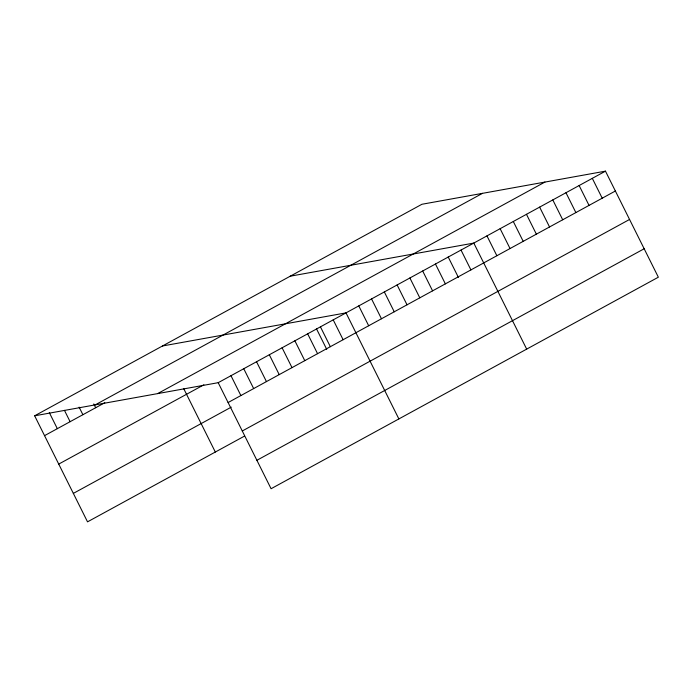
<?xml version="1.0" encoding="UTF-8"?>
<svg xmlns="http://www.w3.org/2000/svg" width="693" height="693" viewBox="0 0 693 693"><rect width="100%" height="100%" fill="white"/><g stroke="black" fill="none" stroke-linecap="round" stroke-linejoin="round"><path stroke-width="1.04" d="M34.65 415.8L421.924 204.27L605.474 171.154L658.35 277.2L271.076 488.73L218.2 382.683L34.65 415.8L87.526 521.846L244.534 436.079M95.218 404.868L482.501 193.338M44.551 435.646L104.799 402.746M157.632 393.615L544.906 182.086M58.732 464.093L203.872 384.814M218.2 382.683L605.474 171.154M228.101 402.538L615.375 191.008M73.337 493.399L231.263 407.137M242.281 430.985L629.556 219.456M256.895 460.291L644.169 248.761M290.254 276.186L473.804 243.078L526.68 349.125M162.448 345.989L346.006 312.881L398.873 418.927M592.307 178.352L602.208 198.198M579.14 185.542L589.041 205.397M565.973 192.732L575.874 212.586M552.806 199.922L562.707 219.776M539.639 207.12L549.54 226.966M526.472 214.31L536.373 234.165M513.305 221.5L523.206 241.355M500.138 228.69L510.039 248.544M486.971 235.889L496.872 255.734M461.027 250.06L470.919 269.906M448.215 257.008L458.402 277.425M435.464 264.016L445.365 283.87M422.687 270.998L432.579 290.852M409.901 277.98L419.802 297.834M397.124 284.962L407.025 304.816M384.346 291.944L394.239 311.789M371.561 298.926L381.462 318.771M358.783 305.899L368.685 325.753M333.22 319.863L343.122 339.717M320.443 326.845L330.344 346.699M316.545 328.924L326.732 349.35M307.666 333.827L317.559 353.673M294.88 340.8L304.781 360.655M282.103 347.782L292.004 367.636M269.326 354.764L279.218 374.618M256.54 361.746L266.441 381.6M243.763 368.728L253.664 388.582M230.986 375.71L240.878 395.556M183.697 388.6L215.324 452.035M93.78 403.95L95.669 407.727M79.115 407.146L82.891 414.709M64.449 410.343L70.106 421.69M49.316 412.595L57.328 428.672"/></g></svg>
